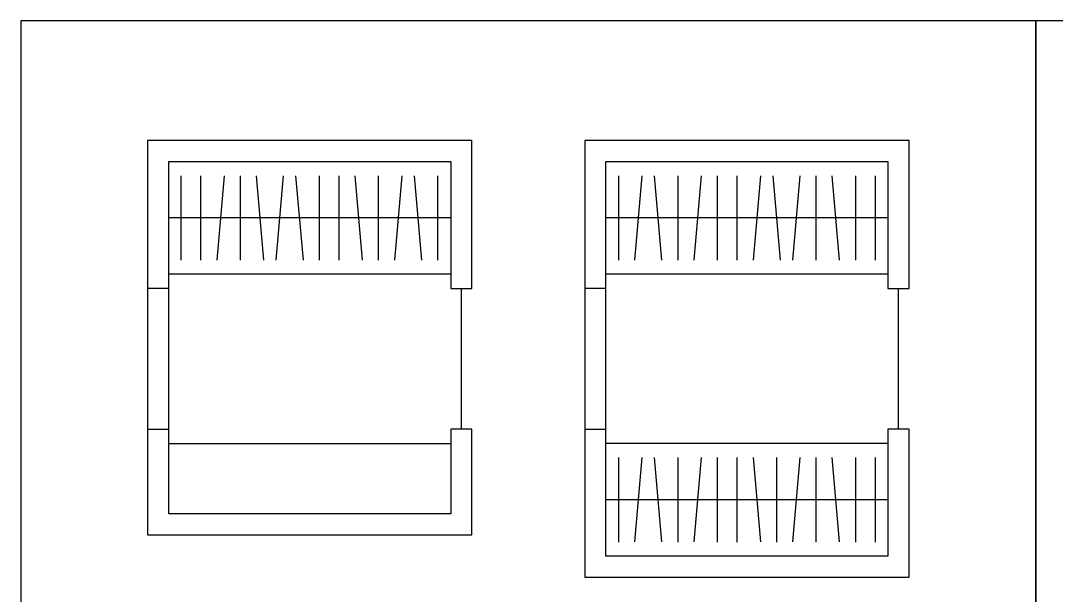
# Model space of a CAD drawing. Header units: millimetres. Extents: x 1 to 18.2, y 0.8 to 11.2.
# Drawn here: x 7.19 to 12.79, y 5.1 to 8.21 of the extents above; entities that cross this region are included whole.
import ezdxf

# ---------------------------------------------------------------- set-up
doc = ezdxf.new("R2010")
doc.units = ezdxf.units.MM
for name, color, linetype, true_color in [('AG-DIAGRAM', 7, 'Continuous', 0xfecc66), ('AG-LAYOUT', 7, 'Continuous', 0x66ccff), ('AG-WALLS', 7, 'Continuous', 0x6666ff), ('X-VPRT', 6, 'Continuous', 0xff00ff)]:
    doc.layers.add(name, color=color, linetype=linetype, true_color=true_color)

msp = doc.modelspace()

# ---------------------------------------------------------------- linework, layer by layer
at = {"layer": 'AG-DIAGRAM'}
for p, q in [((9.5176, 7.1448), (7.9936, 7.1448)), ((11.8798, 7.1448), (10.3558, 7.1448)), ((9.5176, 6.84), (7.9936, 6.84)), ((11.8798, 6.84), (10.3558, 6.84)), ((7.9936, 6.7638), (7.8793, 6.7638)), ((10.3558, 6.7638), (10.2415, 6.7638)), ((7.8793, 6.0018), (7.9936, 6.0018)), ((10.2415, 6.0018), (10.3558, 6.0018)), ((11.8798, 5.9256), (10.3558, 5.9256)), ((11.8798, 5.6208), (10.3558, 5.6208))]:
    msp.add_line(p, q, dxfattribs=at)
for points in [[(9.5747, 6.0018), (9.5747, 6.7638)], [(11.9369, 6.0018), (11.9369, 6.7638)]]:
    msp.add_lwpolyline(points, dxfattribs=at)
at = {"layer": 'AG-LAYOUT'}
for points in [[(8.0609, 6.9162), (8.0609, 7.3734)], [(8.1676, 6.9162), (8.1676, 7.3734)], [(8.2543, 6.9171), (8.2942, 7.3725)], [(8.3809, 6.9162), (8.3809, 7.3734)], [(8.5075, 6.9171), (8.4677, 7.3725)], [(8.5744, 6.9171), (8.6142, 7.3725)], [(8.7209, 6.9171), (8.6811, 7.3725)], [(8.8077, 6.9162), (8.8077, 7.3734)], [(8.9143, 6.9162), (8.9143, 7.3734)], [(9.0409, 6.9171), (9.0011, 7.3725)], [(9.1277, 6.9162), (9.1277, 7.3734)], [(9.2145, 6.9171), (9.2543, 7.3725)], [(9.361, 6.9171), (9.3211, 7.3725)], [(9.4477, 6.9162), (9.4477, 7.3734)], [(10.4256, 6.9162), (10.4256, 7.3734)], [(10.5124, 6.9171), (10.5522, 7.3725)], [(10.6589, 6.9171), (10.6191, 7.3725)], [(10.7457, 6.9162), (10.7457, 7.3734)], [(10.8324, 6.9171), (10.8723, 7.3725)], [(10.959, 6.9162), (10.959, 7.3734)], [(11.0657, 6.9162), (11.0657, 7.3734)], [(11.1525, 6.9171), (11.1923, 7.3725)], [(11.299, 6.9171), (11.2592, 7.3725)], [(11.3658, 6.9171), (11.4057, 7.3725)], [(11.4924, 6.9162), (11.4924, 7.3734)], [(11.619, 6.9171), (11.5792, 7.3725)], [(11.7058, 6.9162), (11.7058, 7.3734)], [(11.8125, 6.9162), (11.8125, 7.3734)], [(10.4256, 5.3922), (10.4256, 5.8494)], [(10.5124, 5.3931), (10.5522, 5.8485)], [(10.6589, 5.3931), (10.6191, 5.8485)], [(10.7457, 5.3922), (10.7457, 5.8494)], [(10.8324, 5.3931), (10.8723, 5.8485)], [(10.959, 5.3922), (10.959, 5.8494)], [(11.0657, 5.3922), (11.0657, 5.8494)], [(11.1923, 5.3931), (11.1525, 5.8485)], [(11.2791, 5.3922), (11.2791, 5.8494)], [(11.3658, 5.3931), (11.4057, 5.8485)], [(11.4924, 5.3922), (11.4924, 5.8494)], [(11.619, 5.3931), (11.5792, 5.8485)], [(11.7058, 5.3922), (11.7058, 5.8494)], [(11.8125, 5.3922), (11.8125, 5.8494)]]:
    msp.add_lwpolyline(points, dxfattribs=at)
msp.add_lwpolyline([(7.9936, 5.5446), (7.9936, 5.9256), (9.5176, 5.9256), (9.5176, 5.5446)], close=True, dxfattribs=at)
at = {"layer": 'AG-WALLS'}
for points in [[(9.5176, 6.0018), (9.5176, 5.5446), (7.9936, 5.5446), (7.9936, 7.4496), (9.5176, 7.4496), (9.5176, 6.7638), (9.6319, 6.7638), (9.6319, 7.5639), (7.8793, 7.5639), (7.8793, 5.4303), (9.6319, 5.4303), (9.6319, 6.0018)], [(11.8798, 6.0018), (11.8798, 5.316), (10.3558, 5.316), (10.3558, 7.4496), (11.8798, 7.4496), (11.8798, 6.7638), (11.9941, 6.7638), (11.9941, 7.5639), (10.2415, 7.5639), (10.2415, 5.2017), (11.9941, 5.2017), (11.9941, 6.0018)]]:
    msp.add_lwpolyline(points, close=True, dxfattribs=at)
at = {"layer": 'X-VPRT'}
for points in [[(7.1935, 8.2116), (7.1935, 4.554), (12.6799, 4.554), (12.6799, 8.2116)], [(12.6799, 8.2116), (12.6799, 4.554), (18.1663, 4.554), (18.1663, 8.2116)]]:
    msp.add_lwpolyline(points, close=True, dxfattribs=at)

doc.saveas('drawing.dxf')
